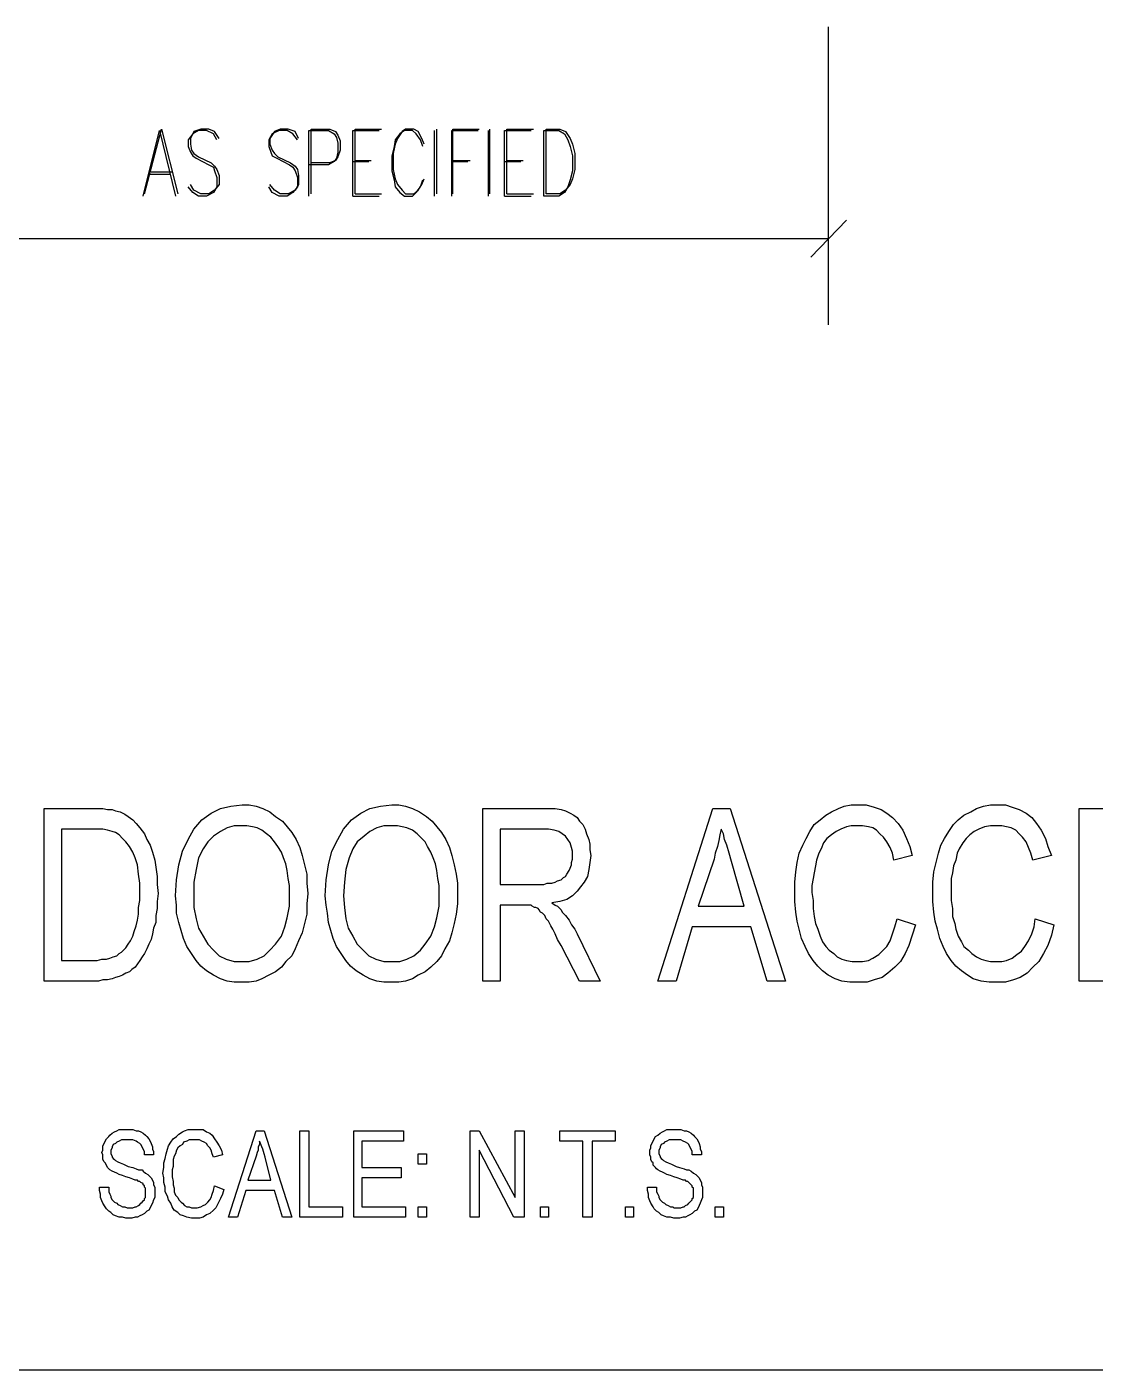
# Model space of a CAD drawing. Header units: metres. Extents: x 14 to 601, y -777 to -11.
# Drawn here: x 261.5 to 372.9, y -777.2 to -637.2 of the extents above; entities that cross this region are included whole.
import ezdxf

# ---------------------------------------------------------------- set-up
doc = ezdxf.new("R2010")
doc.units = ezdxf.units.M

msp = doc.modelspace()

# ---------------------------------------------------------------- linework, layer by layer
for p, q in [((345.04, -637.16), (345.04, -668.24)), ((273.64, -654.8), (275.32, -647.96)), ((273.76, -654.56), (275.56, -647.84)), ((275.32, -647.96), (277, -654.8)), ((275.56, -647.84), (277.24, -654.56)), ((278.8, -648.32), (278.32, -648.92)), ((278.92, -648.08), (278.56, -648.8)), ((279.4, -647.96), (278.8, -648.32)), ((279.64, -647.84), (278.92, -648.08)), ((280.24, -647.96), (279.4, -647.96)), ((280.48, -647.84), (279.64, -647.84)), ((280.96, -648.32), (280.24, -647.96)), ((281.08, -648.08), (280.48, -647.84)), ((281.32, -648.92), (280.96, -648.32)), ((281.56, -648.8), (281.08, -648.08)), ((287.08, -648.32), (286.72, -648.92)), ((287.32, -648.08), (286.84, -648.8)), ((287.8, -647.96), (287.08, -648.32)), ((287.92, -647.84), (287.32, -648.08)), ((288.64, -647.96), (287.8, -647.96)), ((288.76, -647.84), (287.92, -647.84)), ((289.24, -648.32), (288.64, -647.96)), ((289.48, -648.08), (288.76, -647.84)), ((289.72, -648.92), (289.24, -648.32)), ((289.84, -648.8), (289.48, -648.08)), ((290.92, -654.8), (290.92, -647.96)), ((290.92, -647.96), (292.96, -647.96)), ((291.16, -654.56), (291.16, -647.84)), ((291.16, -647.84), (293.08, -647.84)), ((292.96, -647.96), (293.56, -648.32)), ((293.08, -647.84), (293.68, -648.08)), ((293.56, -648.32), (293.8, -648.68)), ((293.68, -648.08), (293.92, -648.44)), ((295.48, -654.8), (295.48, -647.96)), ((295.48, -647.96), (298.24, -647.96)), ((295.72, -654.56), (295.72, -647.84)), ((295.72, -647.84), (298.48, -647.84)), ((300.4, -648.32), (299.92, -648.92)), ((300.64, -648.08), (300.16, -648.8)), ((300.88, -647.96), (300.4, -648.32)), ((301, -647.84), (300.64, -648.08)), ((301.72, -647.96), (300.88, -647.96)), ((301.84, -647.84), (301, -647.84)), ((302.08, -648.32), (301.72, -647.96)), ((302.32, -648.08), (301.84, -647.84)), ((302.56, -648.92), (302.08, -648.32)), ((302.68, -648.8), (302.32, -648.08)), ((304, -654.8), (304, -647.96)), ((304.24, -654.56), (304.24, -647.84)), ((305.8, -654.8), (305.8, -647.96)), ((305.8, -647.96), (308.56, -647.96)), ((305.92, -654.56), (305.92, -647.84)), ((305.92, -647.84), (308.68, -647.84)), ((309.64, -654.8), (309.64, -647.96)), ((309.76, -654.56), (309.76, -647.84)), ((311.32, -654.8), (311.32, -647.96)), ((311.32, -647.96), (314.08, -647.96)), ((311.56, -654.56), (311.56, -647.84)), ((311.56, -647.84), (314.32, -647.84)), ((315.4, -654.8), (315.4, -647.96)), ((315.4, -647.96), (316.96, -647.96)), ((315.64, -654.56), (315.64, -647.84)), ((315.64, -647.84), (317.08, -647.84)), ((316.96, -647.96), (317.56, -648.32)), ((317.08, -647.84), (317.68, -648.08)), ((317.56, -648.32), (317.92, -648.92)), ((317.68, -648.08), (318.16, -648.8)), ((278.32, -648.92), (278.32, -649.64)), ((278.32, -649.64), (278.56, -650.24)), ((278.56, -648.8), (278.56, -649.4)), ((278.56, -649.4), (278.68, -650)), ((286.72, -648.92), (286.72, -649.64)), ((286.72, -649.64), (286.96, -650.24)), ((286.84, -648.8), (286.84, -649.4)), ((286.84, -649.4), (287.08, -650)), ((293.8, -648.68), (293.92, -649.28)), ((293.92, -648.44), (294.16, -649.04)), ((293.92, -649.28), (293.92, -650.24)), ((294.16, -649.04), (294.16, -650)), ((299.8, -649.64), (299.56, -650.6)), ((299.92, -649.4), (299.68, -650.36)), ((299.92, -648.92), (299.8, -649.64)), ((300.16, -648.8), (299.92, -649.4)), ((302.8, -649.64), (302.56, -648.92)), ((302.92, -649.4), (302.68, -648.8)), ((317.92, -648.92), (318.16, -649.64)), ((318.16, -648.8), (318.4, -649.4)), ((318.16, -649.64), (318.4, -650.6)), ((318.4, -649.4), (318.64, -650.36)), ((278.56, -650.24), (278.8, -650.6)), ((278.68, -650), (278.92, -650.36)), ((278.8, -650.6), (279.16, -650.84)), ((278.92, -650.36), (279.4, -650.72)), ((279.16, -650.84), (280.48, -651.56)), ((279.4, -650.72), (280.72, -651.32)), ((286.96, -650.24), (287.08, -650.6)), ((287.08, -650), (287.32, -650.36)), ((287.08, -650.6), (287.56, -650.84)), ((287.32, -650.36), (287.68, -650.72)), ((287.56, -650.84), (288.88, -651.56)), ((287.68, -650.72), (289, -651.32)), ((293.68, -651.08), (293.08, -651.32)), ((293.8, -650.84), (293.56, -651.2)), ((293.92, -650.72), (293.68, -651.08)), ((293.92, -650.24), (293.8, -650.84)), ((294.16, -650), (293.92, -650.72)), ((295.72, -651.08), (297.4, -651.08)), ((299.56, -650.6), (299.56, -652.16)), ((299.68, -650.36), (299.68, -652.04)), ((305.92, -651.08), (307.72, -651.08)), ((311.56, -651.08), (313.24, -651.08)), ((318.4, -650.6), (318.4, -652.16)), ((318.64, -650.36), (318.64, -652.04)), ((274.24, -652.52), (276.4, -652.52)), ((274.48, -652.28), (276.64, -652.28)), ((280.48, -651.56), (280.96, -651.8)), ((280.72, -651.32), (281.08, -651.68)), ((280.96, -651.8), (281.08, -652.16)), ((281.08, -651.68), (281.32, -652.04)), ((281.08, -652.16), (281.32, -652.88)), ((281.32, -652.04), (281.56, -652.64)), ((288.88, -651.56), (289.24, -651.8)), ((289, -651.32), (289.48, -651.68)), ((289.24, -651.8), (289.48, -652.16)), ((289.48, -651.68), (289.72, -652.04)), ((289.48, -652.16), (289.72, -652.88)), ((289.72, -652.04), (289.84, -652.64)), ((292.96, -651.56), (290.92, -651.56)), ((293.08, -651.32), (291.16, -651.32)), ((293.56, -651.2), (292.96, -651.56)), ((295.48, -651.2), (297.16, -651.2)), ((299.56, -652.16), (299.8, -653.12)), ((299.68, -652.04), (299.92, -653)), ((305.8, -651.2), (307.48, -651.2)), ((311.32, -651.2), (313, -651.2)), ((318.4, -652.16), (318.16, -653.12)), ((318.64, -652.04), (318.4, -653)), ((278.8, -654.44), (278.32, -653.84)), ((278.92, -654.2), (278.56, -653.6)), ((281.32, -653.84), (280.96, -654.44)), ((281.56, -653.6), (281.08, -654.2)), ((281.32, -652.88), (281.32, -653.84)), ((281.56, -652.64), (281.56, -653.6)), ((287.08, -654.44), (286.72, -653.84)), ((287.32, -654.2), (286.84, -653.6)), ((289.72, -653.84), (289.24, -654.44)), ((289.84, -653.6), (289.48, -654.2)), ((289.72, -652.88), (289.72, -653.84)), ((289.84, -652.64), (289.84, -653.6)), ((299.8, -653.12), (299.92, -653.84)), ((299.92, -653), (300.16, -653.6)), ((299.92, -653.84), (300.4, -654.44)), ((300.16, -653.6), (300.64, -654.2)), ((302.08, -654.44), (302.56, -653.84)), ((302.32, -654.2), (302.68, -653.6)), ((302.56, -653.84), (302.8, -653.12)), ((302.68, -653.6), (302.92, -653)), ((317.92, -653.84), (317.56, -654.44)), ((318.16, -653.6), (317.68, -654.2)), ((318.16, -653.12), (317.92, -653.84)), ((318.4, -653), (318.16, -653.6)), ((279.4, -654.8), (278.8, -654.44)), ((279.64, -654.56), (278.92, -654.2)), ((280.24, -654.8), (279.4, -654.8)), ((280.48, -654.56), (279.64, -654.56)), ((280.96, -654.44), (280.24, -654.8)), ((281.08, -654.2), (280.48, -654.56)), ((287.8, -654.8), (287.08, -654.44)), ((287.92, -654.56), (287.32, -654.2)), ((288.64, -654.8), (287.8, -654.8)), ((288.76, -654.56), (287.92, -654.56)), ((289.24, -654.44), (288.64, -654.8)), ((289.48, -654.2), (288.76, -654.56)), ((295.48, -654.8), (298.24, -654.8)), ((295.72, -654.56), (298.48, -654.56)), ((300.4, -654.44), (300.88, -654.8)), ((300.64, -654.2), (301, -654.56)), ((300.88, -654.8), (301.72, -654.8)), ((301, -654.56), (301.84, -654.56)), ((301.72, -654.8), (302.08, -654.44)), ((301.84, -654.56), (302.32, -654.2)), ((311.32, -654.8), (314.08, -654.8)), ((311.56, -654.56), (314.32, -654.56)), ((316.96, -654.8), (315.4, -654.8)), ((317.08, -654.56), (315.64, -654.56)), ((317.56, -654.44), (316.96, -654.8)), ((317.68, -654.2), (317.08, -654.56)), ((343.24, -661.16), (346.96, -657.32)), ((245.8, -659.24), (345.04, -659.24)), ((281.68, -718.64), (282.76, -718.4)), ((282.76, -718.4), (283.96, -718.28)), ((283.96, -718.28), (284.68, -718.28)), ((284.68, -718.28), (285.4, -718.4)), ((285.4, -718.4), (286.12, -718.64)), ((297.28, -718.64), (298.36, -718.4)), ((298.36, -718.4), (299.56, -718.28)), ((299.56, -718.28), (300.28, -718.28)), ((300.28, -718.28), (301, -718.4)), ((301, -718.4), (301.72, -718.64)), ((346.12, -718.64), (346.72, -718.4)), ((346.72, -718.4), (347.44, -718.28)), ((347.44, -718.28), (348.16, -718.28)), ((348.16, -718.28), (349, -718.28)), ((349, -718.28), (349.84, -718.52)), ((360.52, -718.64), (361.24, -718.4)), ((361.24, -718.4), (361.96, -718.28)), ((361.96, -718.28), (362.68, -718.28)), ((362.68, -718.28), (363.52, -718.28)), ((363.52, -718.28), (364.24, -718.52)), ((263.32, -736.64), (263.32, -718.64)), ((263.32, -718.64), (268.24, -718.64)), ((268.24, -718.64), (268.84, -718.64)), ((268.84, -718.64), (269.44, -718.64)), ((269.44, -718.64), (269.92, -718.76)), ((269.92, -718.76), (270.4, -718.76)), ((270.4, -718.76), (270.76, -718.88)), ((270.76, -718.88), (271.24, -719)), ((271.24, -719), (271.72, -719.24)), ((271.72, -719.24), (272.08, -719.48)), ((272.08, -719.48), (272.56, -719.84)), ((279.76, -719.84), (280.72, -719.12)), ((280.72, -719.12), (281.68, -718.64)), ((286.12, -718.64), (286.84, -719)), ((286.84, -719), (287.44, -719.48)), ((287.44, -719.48), (288.16, -719.96)), ((295.36, -719.84), (296.32, -719.12)), ((296.32, -719.12), (297.28, -718.64)), ((301.72, -718.64), (302.44, -719)), ((302.44, -719), (303.16, -719.48)), ((303.16, -719.48), (303.76, -719.96)), ((309.04, -736.64), (309.04, -718.64)), ((309.04, -718.64), (315.28, -718.64)), ((315.28, -718.64), (316, -718.64)), ((316, -718.64), (316.6, -718.64)), ((316.6, -718.64), (317.2, -718.76)), ((317.2, -718.76), (317.68, -718.88)), ((317.68, -718.88), (318.16, -719.12)), ((318.16, -719.12), (318.52, -719.36)), ((318.52, -719.36), (318.88, -719.6)), ((318.88, -719.6), (319.12, -719.96)), ((327.28, -736.64), (333.04, -718.64)), ((333.04, -718.64), (334.84, -718.64)), ((334.84, -718.64), (340.6, -736.64)), ((344.2, -719.84), (344.8, -719.36)), ((344.8, -719.36), (345.4, -719)), ((345.4, -719), (346.12, -718.64)), ((349.84, -718.52), (350.56, -718.76)), ((350.56, -718.76), (351.16, -719.12)), ((351.16, -719.12), (351.76, -719.6)), ((351.76, -719.6), (352.36, -720.2)), ((358.6, -719.84), (359.2, -719.36)), ((359.2, -719.36), (359.92, -719)), ((359.92, -719), (360.52, -718.64)), ((364.24, -718.52), (364.96, -718.76)), ((364.96, -718.76), (365.68, -719.12)), ((365.68, -719.12), (366.28, -719.6)), ((366.28, -719.6), (366.76, -720.2)), ((371.2, -736.64), (371.2, -718.64)), ((371.2, -718.64), (381.76, -718.64)), ((268.24, -720.8), (265.12, -720.8)), ((265.12, -720.8), (265.12, -734.48)), ((268.84, -720.8), (268.24, -720.8)), ((269.44, -720.8), (268.84, -720.8)), ((269.92, -720.92), (269.44, -720.8)), ((270.4, -721.04), (269.92, -720.92)), ((270.76, -721.16), (270.4, -721.04)), ((271.12, -721.4), (270.76, -721.16)), ((272.56, -719.84), (272.92, -720.2)), ((272.92, -720.2), (273.28, -720.68)), ((273.28, -720.68), (273.76, -721.28)), ((278.32, -721.88), (278.92, -720.8)), ((278.92, -720.8), (279.76, -719.84)), ((281.68, -721.04), (280.96, -721.52)), ((282.4, -720.68), (281.68, -721.04)), ((283.12, -720.44), (282.4, -720.68)), ((283.96, -720.44), (283.12, -720.44)), ((284.44, -720.44), (283.96, -720.44)), ((285.04, -720.56), (284.44, -720.44)), ((285.52, -720.68), (285.04, -720.56)), ((286, -720.92), (285.52, -720.68)), ((286.48, -721.28), (286, -720.92)), ((288.16, -719.96), (288.64, -720.56)), ((288.64, -720.56), (289.12, -721.16)), ((289.12, -721.16), (289.6, -721.88)), ((293.92, -721.88), (294.52, -720.8)), ((294.52, -720.8), (295.36, -719.84)), ((297.28, -721.04), (296.68, -721.52)), ((298, -720.68), (297.28, -721.04)), ((298.72, -720.44), (298, -720.68)), ((299.56, -720.44), (298.72, -720.44)), ((300.16, -720.44), (299.56, -720.44)), ((300.64, -720.56), (300.16, -720.44)), ((301.12, -720.68), (300.64, -720.56)), ((301.72, -720.92), (301.12, -720.68)), ((302.2, -721.28), (301.72, -720.92)), ((303.76, -719.96), (304.24, -720.56)), ((304.24, -720.56), (304.72, -721.16)), ((304.72, -721.16), (305.2, -721.88)), ((315.28, -720.8), (310.84, -720.8)), ((310.84, -720.8), (310.84, -726.56)), ((315.88, -720.8), (315.28, -720.8)), ((316.48, -720.92), (315.88, -720.8)), ((316.96, -721.04), (316.48, -720.92)), ((317.32, -721.28), (316.96, -721.04)), ((319.12, -719.96), (319.48, -720.32)), ((319.48, -720.32), (319.72, -720.8)), ((319.72, -720.8), (319.84, -721.28)), ((333.88, -720.8), (333.76, -721.4)), ((334.12, -721.28), (333.88, -720.8)), ((342.76, -721.76), (343.12, -721.04)), ((343.12, -721.04), (343.6, -720.32)), ((343.6, -720.32), (344.2, -719.84)), ((345.88, -721.04), (345.4, -721.4)), ((346.36, -720.8), (345.88, -721.04)), ((346.96, -720.56), (346.36, -720.8)), ((347.44, -720.44), (346.96, -720.56)), ((348.16, -720.44), (347.44, -720.44)), ((348.64, -720.44), (348.16, -720.44)), ((349.24, -720.56), (348.64, -720.44)), ((349.72, -720.68), (349.24, -720.56)), ((350.08, -720.92), (349.72, -720.68)), ((350.44, -721.28), (350.08, -720.92)), ((352.36, -720.2), (352.84, -720.92)), ((352.84, -720.92), (353.2, -721.76)), ((357.16, -721.76), (357.64, -721.04)), ((357.64, -721.04), (358.12, -720.32)), ((358.12, -720.32), (358.6, -719.84)), ((360.28, -721.04), (359.8, -721.4)), ((360.76, -720.8), (360.28, -721.04)), ((361.36, -720.56), (360.76, -720.8)), ((361.96, -720.44), (361.36, -720.56)), ((362.56, -720.44), (361.96, -720.44)), ((363.16, -720.44), (362.56, -720.44)), ((363.64, -720.56), (363.16, -720.44)), ((364.12, -720.68), (363.64, -720.56)), ((364.6, -720.92), (364.12, -720.68)), ((364.96, -721.28), (364.6, -720.92)), ((366.76, -720.2), (367.24, -720.92)), ((367.24, -720.92), (367.72, -721.76)), ((271.48, -721.76), (271.12, -721.4)), ((271.84, -722.12), (271.48, -721.76)), ((272.2, -722.6), (271.84, -722.12)), ((272.56, -723.2), (272.2, -722.6)), ((273.76, -721.28), (274, -721.88)), ((274, -721.88), (274.36, -722.48)), ((274.36, -722.48), (274.6, -723.2)), ((277.72, -723.08), (278.32, -721.88)), ((280.36, -722.12), (279.88, -722.84)), ((280.96, -721.52), (280.36, -722.12)), ((286.96, -721.64), (286.48, -721.28)), ((287.32, -722.12), (286.96, -721.64)), ((287.68, -722.6), (287.32, -722.12)), ((288.04, -723.2), (287.68, -722.6)), ((289.6, -721.88), (289.96, -722.72)), ((293.32, -723.08), (293.92, -721.88)), ((295.96, -722.12), (295.48, -722.84)), ((296.68, -721.52), (295.96, -722.12)), ((302.56, -721.64), (302.2, -721.28)), ((303.04, -722.12), (302.56, -721.64)), ((303.28, -722.6), (303.04, -722.12)), ((303.64, -723.2), (303.28, -722.6)), ((305.2, -721.88), (305.56, -722.72)), ((317.68, -721.52), (317.32, -721.28)), ((317.92, -721.88), (317.68, -721.52)), ((318.16, -722.24), (317.92, -721.88)), ((318.28, -722.72), (318.16, -722.24)), ((319.84, -721.28), (320.08, -721.88)), ((320.08, -721.88), (320.2, -722.36)), ((320.2, -722.36), (320.2, -722.96)), ((333.52, -722.6), (333.28, -723.32)), ((333.64, -722), (333.52, -722.6)), ((333.76, -721.4), (333.64, -722)), ((334.24, -721.88), (334.12, -721.28)), ((334.48, -722.48), (334.24, -721.88)), ((334.72, -723.32), (334.48, -722.48)), ((342.04, -723.32), (342.4, -722.48)), ((342.4, -722.48), (342.76, -721.76)), ((344.56, -722.24), (344.32, -722.84)), ((344.92, -721.76), (344.56, -722.24)), ((345.4, -721.4), (344.92, -721.76)), ((350.8, -721.64), (350.44, -721.28)), ((351.16, -722.12), (350.8, -721.64)), ((351.52, -722.72), (351.16, -722.12)), ((353.2, -721.76), (353.56, -722.6)), ((353.56, -722.6), (353.8, -723.56)), ((356.56, -723.32), (356.8, -722.48)), ((356.8, -722.48), (357.16, -721.76)), ((359.08, -722.24), (358.72, -722.84)), ((359.44, -721.76), (359.08, -722.24)), ((359.8, -721.4), (359.44, -721.76)), ((365.32, -721.64), (364.96, -721.28)), ((365.68, -722.12), (365.32, -721.64)), ((365.92, -722.72), (365.68, -722.12)), ((367.72, -721.76), (367.96, -722.6)), ((367.96, -722.6), (368.32, -723.56)), ((272.8, -723.8), (272.56, -723.2)), ((273.04, -724.52), (272.8, -723.8)), ((274.6, -723.2), (274.84, -724.04)), ((277.36, -724.52), (277.72, -723.08)), ((279.4, -723.8), (279.16, -725)), ((279.88, -722.84), (279.4, -723.8)), ((288.28, -723.8), (288.04, -723.2)), ((288.52, -724.4), (288.28, -723.8)), ((289.96, -722.72), (290.2, -723.56)), ((290.2, -723.56), (290.44, -724.52)), ((292.96, -724.52), (293.32, -723.08)), ((295.12, -723.8), (294.76, -725)), ((295.48, -722.84), (295.12, -723.8)), ((303.88, -723.8), (303.64, -723.2)), ((304.12, -724.4), (303.88, -723.8)), ((305.56, -722.72), (305.8, -723.56)), ((305.8, -723.56), (306.04, -724.52)), ((318.4, -723.08), (318.28, -722.72)), ((318.28, -724.28), (318.4, -723.92)), ((318.4, -723.56), (318.4, -723.08)), ((318.4, -723.92), (318.4, -723.56)), ((320.2, -722.96), (320.32, -723.56)), ((320.32, -723.56), (320.2, -724.28)), ((333.16, -723.92), (331.48, -728.84)), ((333.28, -723.32), (333.16, -723.92)), ((334.96, -724.16), (334.72, -723.32)), ((341.8, -724.28), (342.04, -723.32)), ((344.08, -723.32), (343.84, -724.04)), ((344.32, -722.84), (344.08, -723.32)), ((351.76, -723.32), (351.52, -722.72)), ((351.88, -724.04), (351.76, -723.32)), ((353.8, -723.56), (351.88, -724.04)), ((356.32, -724.28), (356.56, -723.32)), ((358.48, -723.32), (358.36, -724.04)), ((358.72, -722.84), (358.48, -723.32)), ((366.16, -723.32), (365.92, -722.72)), ((366.4, -724.04), (366.16, -723.32)), ((368.32, -723.56), (366.4, -724.04)), ((273.16, -725.48), (273.04, -724.52)), ((274.84, -724.04), (274.96, -724.76)), ((274.96, -724.76), (275.08, -725.72)), ((277.12, -726.08), (277.36, -724.52)), ((279.16, -725), (278.92, -726.32)), ((288.64, -725.12), (288.52, -724.4)), ((288.76, -725.96), (288.64, -725.12)), ((290.44, -724.52), (290.68, -725.48)), ((292.72, -726.08), (292.96, -724.52)), ((294.76, -725), (294.64, -726.32)), ((304.24, -725.12), (304.12, -724.4)), ((304.36, -725.96), (304.24, -725.12)), ((306.04, -724.52), (306.28, -725.48)), ((317.8, -725.48), (318.04, -725.12)), ((318.04, -725.12), (318.16, -724.88)), ((318.16, -724.88), (318.28, -724.52)), ((318.28, -724.52), (318.28, -724.28)), ((320.08, -725), (319.96, -725.72)), ((320.2, -724.28), (320.08, -725)), ((336.28, -728.84), (334.96, -724.16)), ((341.56, -726.32), (341.68, -725.24)), ((341.68, -725.24), (341.8, -724.28)), ((343.6, -725.36), (343.48, -725.96)), ((343.72, -724.64), (343.6, -725.36)), ((343.84, -724.04), (343.72, -724.64)), ((355.96, -726.32), (356.08, -725.24)), ((356.08, -725.24), (356.32, -724.28)), ((358, -725.36), (357.88, -725.96)), ((358.12, -724.64), (358, -725.36)), ((358.36, -724.04), (358.12, -724.64)), ((273.28, -726.44), (273.16, -725.48)), ((273.28, -727.52), (273.28, -726.44)), ((275.08, -725.72), (275.08, -726.56)), ((275.08, -726.56), (275.2, -727.52)), ((277, -727.76), (277.12, -726.08)), ((278.92, -726.32), (278.92, -727.76)), ((288.88, -726.68), (288.76, -725.96)), ((288.88, -727.52), (288.88, -726.68)), ((290.68, -725.48), (290.68, -726.44)), ((290.68, -726.44), (290.8, -727.52)), ((292.6, -727.76), (292.72, -726.08)), ((294.64, -726.32), (294.52, -727.76)), ((304.48, -726.68), (304.36, -725.96)), ((304.48, -727.52), (304.48, -726.68)), ((306.28, -725.48), (306.4, -726.44)), ((306.4, -726.44), (306.4, -727.52)), ((310.84, -726.56), (314.92, -726.56)), ((314.92, -726.56), (315.4, -726.56)), ((315.4, -726.56), (315.76, -726.44)), ((315.76, -726.44), (316.24, -726.44)), ((316.24, -726.44), (316.6, -726.32)), ((316.6, -726.32), (316.84, -726.2)), ((316.84, -726.2), (317.2, -726.08)), ((317.2, -726.08), (317.44, -725.84)), ((317.44, -725.84), (317.68, -725.72)), ((317.68, -725.72), (317.8, -725.48)), ((319.24, -726.8), (318.88, -727.28)), ((319.6, -726.32), (319.24, -726.8)), ((319.96, -725.72), (319.6, -726.32)), ((341.56, -727.4), (341.56, -726.32)), ((343.48, -725.96), (343.36, -726.68)), ((343.36, -726.68), (343.36, -727.4)), ((355.96, -727.4), (355.96, -726.32)), ((357.88, -725.96), (357.88, -726.68)), ((357.88, -726.68), (357.88, -727.4)), ((273.28, -728.24), (273.28, -727.52)), ((275.2, -727.52), (275.08, -728.36)), ((277.12, -728.72), (277, -727.76)), ((278.92, -727.76), (278.92, -728.96)), ((288.88, -728.84), (288.88, -727.52)), ((290.8, -727.52), (290.68, -728.6)), ((292.72, -728.72), (292.6, -727.76)), ((294.52, -727.76), (294.64, -728.96)), ((304.48, -728.84), (304.48, -727.52)), ((306.4, -727.52), (306.4, -728.6)), ((317.8, -728.12), (317.08, -728.36)), ((318.4, -727.76), (317.8, -728.12)), ((318.88, -727.28), (318.4, -727.76)), ((341.56, -728.36), (341.56, -727.4)), ((343.36, -727.4), (343.48, -728.24)), ((355.96, -728.36), (355.96, -727.4)), ((357.88, -727.4), (357.88, -728.24)), ((273.16, -728.96), (273.28, -728.24)), ((273.16, -729.68), (273.16, -728.96)), ((275.08, -729.08), (274.96, -729.8)), ((275.08, -728.36), (275.08, -729.08)), ((277.12, -729.56), (277.12, -728.72)), ((277.36, -730.52), (277.12, -729.56)), ((278.92, -728.96), (279.16, -730.16)), ((288.64, -730.04), (288.88, -728.84)), ((290.68, -728.6), (290.68, -729.68)), ((292.84, -729.56), (292.72, -728.72)), ((292.96, -730.52), (292.84, -729.56)), ((294.64, -728.96), (294.76, -730.16)), ((304.24, -730.04), (304.48, -728.84)), ((306.4, -728.6), (306.28, -729.68)), ((313, -728.72), (310.84, -728.72)), ((310.84, -728.72), (310.84, -736.64)), ((313.36, -728.72), (313, -728.72)), ((313.6, -728.72), (313.36, -728.72)), ((313.72, -728.72), (313.6, -728.72)), ((313.96, -728.72), (313.72, -728.72)), ((314.08, -728.72), (313.96, -728.72)), ((314.2, -728.84), (314.08, -728.72)), ((314.44, -728.96), (314.2, -728.84)), ((314.56, -728.96), (314.44, -728.96)), ((314.8, -729.08), (314.56, -728.96)), ((314.92, -729.2), (314.8, -729.08)), ((315.04, -729.44), (314.92, -729.2)), ((315.28, -729.56), (315.04, -729.44)), ((315.52, -729.8), (315.28, -729.56)), ((317.08, -728.36), (316.24, -728.48)), ((316.24, -728.48), (316.6, -728.72)), ((316.6, -728.72), (316.84, -728.84)), ((316.84, -728.84), (317.08, -729.08)), ((317.08, -729.08), (317.2, -729.2)), ((317.2, -729.2), (317.32, -729.44)), ((317.32, -729.44), (317.68, -729.8)), ((331.48, -728.84), (336.28, -728.84)), ((341.68, -729.44), (341.56, -728.36)), ((341.8, -730.4), (341.68, -729.44)), ((343.48, -728.24), (343.48, -729.08)), ((343.48, -729.08), (343.6, -729.92)), ((356.08, -729.44), (355.96, -728.36)), ((356.2, -730.4), (356.08, -729.44)), ((357.88, -728.24), (358, -729.08)), ((358, -729.08), (358, -729.92)), ((272.68, -731.48), (272.92, -730.88)), ((272.92, -730.88), (273.04, -730.28)), ((273.04, -730.28), (273.16, -729.68)), ((274.96, -730.52), (274.72, -731.12)), ((274.96, -729.8), (274.96, -730.52)), ((277.6, -731.36), (277.36, -730.52)), ((279.16, -730.16), (279.4, -731.12)), ((288.04, -731.96), (288.4, -731)), ((288.4, -731), (288.64, -730.04)), ((290.44, -730.64), (290.2, -731.6)), ((290.68, -729.68), (290.44, -730.64)), ((293.2, -731.36), (292.96, -730.52)), ((294.76, -730.16), (295, -731.12)), ((303.64, -731.96), (304, -731)), ((304, -731), (304.24, -730.04)), ((306.04, -730.64), (305.8, -731.6)), ((306.28, -729.68), (306.04, -730.64)), ((315.64, -730.16), (315.52, -729.8)), ((315.88, -730.4), (315.64, -730.16)), ((316.12, -730.88), (315.88, -730.4)), ((316.36, -731.24), (316.12, -730.88)), ((317.68, -729.8), (318.04, -730.28)), ((318.04, -730.28), (318.28, -730.76)), ((318.28, -730.76), (318.64, -731.24)), ((330.88, -731), (329.2, -736.64)), ((337, -731), (330.88, -731)), ((338.68, -736.64), (337, -731)), ((342.04, -731.24), (341.8, -730.4)), ((343.6, -729.92), (343.72, -730.64)), ((343.72, -730.64), (343.96, -731.24)), ((351.76, -731.72), (352, -731)), ((352, -731), (352.24, -730.16)), ((352.24, -730.16), (354.16, -730.76)), ((354.16, -730.76), (353.8, -731.84)), ((356.44, -731.24), (356.2, -730.4)), ((358, -729.92), (358.24, -730.64)), ((358.24, -730.64), (358.36, -731.24)), ((366.28, -731.72), (366.52, -731)), ((366.52, -731), (366.64, -730.16)), ((366.64, -730.16), (368.56, -730.76)), ((368.56, -730.76), (368.32, -731.84)), ((272.32, -732.44), (272.56, -731.96)), ((272.56, -731.96), (272.68, -731.48)), ((274.48, -732.32), (274.24, -732.8)), ((274.6, -731.72), (274.48, -732.32)), ((274.72, -731.12), (274.6, -731.72)), ((277.84, -732.2), (277.6, -731.36)), ((278.2, -733.04), (277.84, -732.2)), ((279.4, -731.12), (279.88, -731.96)), ((279.88, -731.96), (280.36, -732.8)), ((287.44, -732.8), (288.04, -731.96)), ((290.2, -731.6), (289.84, -732.44)), ((293.44, -732.2), (293.2, -731.36)), ((293.8, -733.04), (293.44, -732.2)), ((295, -731.12), (295.48, -731.96)), ((295.48, -731.96), (295.96, -732.8)), ((303.04, -732.8), (303.64, -731.96)), ((305.8, -731.6), (305.56, -732.44)), ((316.6, -731.72), (316.36, -731.24)), ((316.84, -732.32), (316.6, -731.72)), ((317.2, -732.92), (316.84, -732.32)), ((318.64, -731.24), (318.88, -731.72)), ((318.88, -731.72), (321.28, -736.64)), ((342.28, -732.2), (342.04, -731.24)), ((342.64, -733.04), (342.28, -732.2)), ((343.96, -731.24), (344.2, -731.96)), ((344.2, -731.96), (344.44, -732.56)), ((351.52, -732.44), (351.76, -731.72)), ((353.8, -731.84), (353.44, -732.92)), ((356.68, -732.2), (356.44, -731.24)), ((357.04, -733.04), (356.68, -732.2)), ((358.36, -731.24), (358.6, -731.96)), ((358.6, -731.96), (358.96, -732.56)), ((365.92, -732.44), (366.28, -731.72)), ((368.32, -731.84), (367.96, -732.92)), ((270.88, -734), (271.12, -733.76)), ((271.12, -733.76), (271.36, -733.64)), ((271.36, -733.64), (271.6, -733.4)), ((271.6, -733.4), (271.84, -733.16)), ((271.84, -733.16), (272.08, -732.8)), ((272.08, -732.8), (272.32, -732.44)), ((273.76, -733.76), (273.52, -734.12)), ((274, -733.28), (273.76, -733.76)), ((274.24, -732.8), (274, -733.28)), ((278.68, -733.76), (278.2, -733.04)), ((279.16, -734.48), (278.68, -733.76)), ((280.36, -732.8), (280.96, -733.4)), ((280.96, -733.4), (281.56, -734)), ((286.24, -734), (286.84, -733.4)), ((286.84, -733.4), (287.44, -732.8)), ((289.48, -733.28), (289.12, -734)), ((289.84, -732.44), (289.48, -733.28)), ((294.28, -733.76), (293.8, -733.04)), ((294.76, -734.48), (294.28, -733.76)), ((295.96, -732.8), (296.56, -733.4)), ((296.56, -733.4), (297.16, -734)), ((301.84, -734), (302.56, -733.4)), ((302.56, -733.4), (303.04, -732.8)), ((305.08, -733.28), (304.72, -734)), ((305.56, -732.44), (305.08, -733.28)), ((319.12, -736.64), (317.2, -732.92)), ((343, -733.76), (342.64, -733.04)), ((343.48, -734.48), (343, -733.76)), ((344.44, -732.56), (344.8, -733.04)), ((344.8, -733.04), (345.16, -733.4)), ((345.16, -733.4), (345.64, -733.76)), ((345.64, -733.76), (346, -734.12)), ((350.32, -733.88), (350.68, -733.52)), ((350.68, -733.52), (351.16, -733.04)), ((351.16, -733.04), (351.52, -732.44)), ((353.08, -733.76), (352.6, -734.6)), ((353.44, -732.92), (353.08, -733.76)), ((357.4, -733.76), (357.04, -733.04)), ((357.88, -734.48), (357.4, -733.76)), ((358.96, -732.56), (359.2, -733.04)), ((359.2, -733.04), (359.68, -733.4)), ((359.68, -733.4), (360.04, -733.76)), ((360.04, -733.76), (360.52, -734.12)), ((364.72, -733.88), (365.2, -733.52)), ((365.2, -733.52), (365.56, -733.04)), ((365.56, -733.04), (365.92, -732.44)), ((367.48, -733.76), (367, -734.6)), ((367.96, -732.92), (367.48, -733.76)), ((265.12, -734.48), (268.24, -734.48)), ((268.24, -734.48), (268.84, -734.48)), ((268.84, -734.48), (269.32, -734.36)), ((269.32, -734.36), (269.8, -734.36)), ((269.8, -734.36), (270.16, -734.24)), ((270.16, -734.24), (270.52, -734.12)), ((270.52, -734.12), (270.88, -734)), ((272.8, -735.2), (272.44, -735.44)), ((273.04, -734.84), (272.8, -735.2)), ((273.28, -734.48), (273.04, -734.84)), ((273.52, -734.12), (273.28, -734.48)), ((279.64, -735.08), (279.16, -734.48)), ((280.24, -735.56), (279.64, -735.08)), ((281.56, -734), (282.28, -734.36)), ((282.28, -734.36), (283.12, -734.6)), ((283.12, -734.6), (283.84, -734.6)), ((283.84, -734.6), (284.68, -734.6)), ((284.68, -734.6), (285.52, -734.36)), ((285.52, -734.36), (286.24, -734)), ((288.04, -735.2), (287.44, -735.68)), ((288.52, -734.6), (288.04, -735.2)), ((289.12, -734), (288.52, -734.6)), ((295.24, -735.08), (294.76, -734.48)), ((295.84, -735.56), (295.24, -735.08)), ((297.16, -734), (297.88, -734.36)), ((297.88, -734.36), (298.72, -734.6)), ((298.72, -734.6), (299.56, -734.6)), ((299.56, -734.6), (300.4, -734.6)), ((300.4, -734.6), (301.12, -734.36)), ((301.12, -734.36), (301.84, -734)), ((303.64, -735.2), (303.04, -735.68)), ((304.24, -734.6), (303.64, -735.2)), ((304.72, -734), (304.24, -734.6)), ((343.96, -735.08), (343.48, -734.48)), ((344.44, -735.56), (343.96, -735.08)), ((346, -734.12), (346.48, -734.36)), ((346.48, -734.36), (346.96, -734.48)), ((346.96, -734.48), (347.56, -734.6)), ((347.56, -734.6), (348.04, -734.6)), ((348.04, -734.6), (348.64, -734.6)), ((348.64, -734.6), (349.24, -734.48)), ((349.24, -734.48), (349.72, -734.24)), ((349.72, -734.24), (350.32, -733.88)), ((352, -735.2), (351.28, -735.8)), ((352.6, -734.6), (352, -735.2)), ((358.36, -735.08), (357.88, -734.48)), ((358.96, -735.56), (358.36, -735.08)), ((360.52, -734.12), (361, -734.36)), ((361, -734.36), (361.48, -734.48)), ((361.48, -734.48), (361.96, -734.6)), ((361.96, -734.6), (362.44, -734.6)), ((362.44, -734.6), (363.16, -734.6)), ((363.16, -734.6), (363.64, -734.48)), ((363.64, -734.48), (364.24, -734.24)), ((364.24, -734.24), (364.72, -733.88)), ((366.4, -735.2), (365.8, -735.8)), ((367, -734.6), (366.4, -735.2)), ((269.44, -736.52), (268.96, -736.64)), ((269.92, -736.52), (269.44, -736.52)), ((270.4, -736.4), (269.92, -736.52)), ((270.76, -736.28), (270.4, -736.4)), ((271.12, -736.16), (270.76, -736.28)), ((271.48, -736.04), (271.12, -736.16)), ((271.84, -735.8), (271.48, -736.04)), ((272.2, -735.68), (271.84, -735.8)), ((272.44, -735.44), (272.2, -735.68)), ((280.96, -736.04), (280.24, -735.56)), ((281.68, -736.4), (280.96, -736.04)), ((282.4, -736.64), (281.68, -736.4)), ((286, -736.4), (285.4, -736.64)), ((286.72, -736.04), (286, -736.4)), ((287.44, -735.68), (286.72, -736.04)), ((296.56, -736.04), (295.84, -735.56)), ((297.28, -736.4), (296.56, -736.04)), ((298, -736.64), (297.28, -736.4)), ((301.72, -736.4), (301, -736.64)), ((302.32, -736.04), (301.72, -736.4)), ((303.04, -735.68), (302.32, -736.04)), ((345.04, -736.04), (344.44, -735.56)), ((345.76, -736.4), (345.04, -736.04)), ((346.48, -736.64), (345.76, -736.4)), ((349.84, -736.52), (349.12, -736.76)), ((350.68, -736.28), (349.84, -736.52)), ((351.28, -735.8), (350.68, -736.28)), ((359.56, -736.04), (358.96, -735.56)), ((360.16, -736.4), (359.56, -736.04)), ((361, -736.64), (360.16, -736.4)), ((364.36, -736.52), (363.52, -736.76)), ((365.08, -736.28), (364.36, -736.52)), ((365.8, -735.8), (365.08, -736.28)), ((268.48, -736.64), (263.32, -736.64)), ((268.96, -736.64), (268.48, -736.64)), ((283.12, -736.76), (282.4, -736.64)), ((283.96, -736.76), (283.12, -736.76)), ((284.68, -736.76), (283.96, -736.76)), ((285.4, -736.64), (284.68, -736.76)), ((298.72, -736.76), (298, -736.64)), ((299.56, -736.76), (298.72, -736.76)), ((300.28, -736.76), (299.56, -736.76)), ((301, -736.64), (300.28, -736.76)), ((310.84, -736.64), (309.04, -736.64)), ((321.28, -736.64), (319.12, -736.64)), ((329.2, -736.64), (327.28, -736.64)), ((340.6, -736.64), (338.68, -736.64)), ((347.32, -736.76), (346.48, -736.64)), ((348.16, -736.76), (347.32, -736.76)), ((349.12, -736.76), (348.16, -736.76)), ((361.84, -736.76), (361, -736.64)), ((362.68, -736.76), (361.84, -736.76)), ((363.52, -736.76), (362.68, -736.76)), ((382, -736.64), (371.2, -736.64)), ((269.56, -753.56), (269.68, -753.32)), ((269.68, -753.32), (269.8, -753.08)), ((269.8, -753.08), (270.04, -752.84)), ((270.04, -752.84), (270.16, -752.72)), ((270.16, -752.72), (270.4, -752.48)), ((270.4, -752.48), (270.64, -752.36)), ((270.64, -752.36), (270.88, -752.24)), ((270.88, -752.24), (271.12, -752.12)), ((271.12, -753.32), (270.88, -753.44)), ((271.12, -752.12), (271.36, -752.12)), ((271.36, -753.2), (271.12, -753.32)), ((271.36, -752.12), (271.72, -752.12)), ((271.72, -753.2), (271.36, -753.2)), ((271.72, -752.12), (271.96, -752.12)), ((271.96, -753.2), (271.72, -753.2)), ((271.96, -752.12), (272.32, -752.12)), ((272.32, -753.2), (271.96, -753.2)), ((272.32, -752.12), (272.56, -752.12)), ((272.56, -753.2), (272.32, -753.2)), ((272.56, -752.12), (272.92, -752.24)), ((272.92, -753.32), (272.56, -753.2)), ((272.92, -752.24), (273.16, -752.24)), ((273.04, -753.44), (272.92, -753.32)), ((273.16, -752.24), (273.4, -752.36)), ((273.4, -752.36), (273.64, -752.48)), ((273.64, -752.48), (273.88, -752.72)), ((273.88, -752.72), (274, -752.84)), ((274, -752.84), (274.24, -753.08)), ((274.24, -753.08), (274.36, -753.32)), ((274.36, -753.32), (274.48, -753.56)), ((276.52, -753.44), (276.76, -753.08)), ((276.76, -753.08), (277.12, -752.84)), ((277.12, -752.84), (277.36, -752.6)), ((277.36, -752.6), (277.72, -752.36)), ((277.72, -752.36), (277.96, -752.24)), ((278.2, -753.32), (277.84, -753.44)), ((277.96, -752.24), (278.32, -752.12)), ((278.44, -753.2), (278.2, -753.32)), ((278.32, -752.12), (278.68, -752.12)), ((278.68, -753.2), (278.44, -753.2)), ((278.68, -752.12), (279.04, -752.12)), ((279.04, -753.2), (278.68, -753.2)), ((279.04, -752.12), (279.52, -752.12)), ((279.28, -753.2), (279.04, -753.2)), ((279.52, -753.2), (279.28, -753.2)), ((279.52, -752.12), (279.88, -752.12)), ((279.76, -753.32), (279.52, -753.2)), ((280, -753.44), (279.76, -753.32)), ((279.88, -752.12), (280.24, -752.36)), ((280.24, -752.36), (280.6, -752.48)), ((280.6, -752.48), (280.84, -752.72)), ((280.84, -752.72), (281.08, -753.08)), ((281.08, -753.08), (281.32, -753.44)), ((282.52, -761.24), (285.4, -752.24)), ((285.4, -752.24), (286.24, -752.24)), ((285.88, -753.56), (285.76, -753.32)), ((285.76, -753.32), (285.76, -753.68)), ((286.24, -752.24), (289.12, -761.24)), ((289.96, -761.24), (289.96, -752.24)), ((289.96, -752.24), (290.92, -752.24)), ((290.92, -752.24), (290.92, -760.16)), ((295.6, -761.24), (295.6, -752.24)), ((295.6, -752.24), (300.76, -752.24)), ((300.76, -753.32), (296.44, -753.32)), ((296.44, -753.32), (296.44, -756.08)), ((300.76, -752.24), (300.76, -753.32)), ((307.72, -761.24), (307.72, -752.24)), ((307.72, -752.24), (308.68, -752.24)), ((308.68, -752.24), (312.4, -759.2)), ((312.4, -759.2), (312.4, -752.24)), ((312.4, -752.24), (313.36, -752.24)), ((313.36, -752.24), (313.36, -761.24)), ((317.08, -753.32), (317.08, -752.24)), ((317.08, -752.24), (322.84, -752.24)), ((319.48, -753.32), (317.08, -753.32)), ((319.48, -761.24), (319.48, -753.32)), ((322.84, -753.32), (320.44, -753.32)), ((320.44, -753.32), (320.44, -761.24)), ((322.84, -752.24), (322.84, -753.32)), ((326.68, -753.56), (326.8, -753.32)), ((326.8, -753.32), (326.92, -753.08)), ((326.92, -753.08), (327.04, -752.84)), ((327.04, -752.84), (327.28, -752.72)), ((327.28, -752.72), (327.52, -752.48)), ((327.52, -752.48), (327.76, -752.36)), ((327.76, -752.36), (328, -752.24)), ((328, -752.24), (328.24, -752.12)), ((328.24, -753.32), (328, -753.44)), ((328.24, -752.12), (328.48, -752.12)), ((328.48, -753.2), (328.24, -753.32)), ((328.48, -752.12), (328.72, -752.12)), ((328.72, -753.2), (328.48, -753.2)), ((328.72, -752.12), (329.08, -752.12)), ((329.08, -753.2), (328.72, -753.2)), ((329.08, -752.12), (329.44, -752.12)), ((329.44, -753.2), (329.08, -753.2)), ((329.44, -752.12), (329.68, -752.12)), ((329.68, -753.2), (329.44, -753.2)), ((329.68, -752.12), (330.04, -752.24)), ((329.92, -753.32), (329.68, -753.2)), ((330.16, -753.44), (329.92, -753.32)), ((330.04, -752.24), (330.28, -752.24)), ((330.28, -752.24), (330.52, -752.36)), ((330.52, -752.36), (330.76, -752.48)), ((330.76, -752.48), (331, -752.72)), ((331, -752.72), (331.12, -752.84)), ((331.12, -752.84), (331.36, -753.08)), ((331.36, -753.08), (331.48, -753.32)), ((331.48, -753.32), (331.6, -753.56)), ((269.32, -754.52), (269.44, -754.28)), ((269.44, -754.76), (269.32, -754.52)), ((269.44, -753.8), (269.56, -753.56)), ((269.44, -754.04), (269.44, -753.8)), ((269.44, -754.28), (269.44, -754.04)), ((269.44, -755), (269.44, -754.76)), ((270.4, -754.04), (270.28, -754.28)), ((270.28, -754.28), (270.28, -754.52)), ((270.28, -754.52), (270.28, -754.64)), ((270.28, -754.64), (270.4, -754.88)), ((270.52, -753.68), (270.4, -753.92)), ((270.4, -753.92), (270.4, -754.04)), ((270.76, -753.56), (270.52, -753.68)), ((270.88, -753.44), (270.76, -753.56)), ((273.28, -753.56), (273.04, -753.44)), ((273.4, -753.68), (273.28, -753.56)), ((273.52, -753.92), (273.4, -753.68)), ((273.64, -754.16), (273.52, -753.92)), ((273.76, -754.4), (273.64, -754.16)), ((273.76, -754.76), (273.76, -754.4)), ((274.72, -754.76), (273.76, -754.76)), ((274.48, -753.56), (274.6, -753.92)), ((274.6, -753.92), (274.6, -754.16)), ((274.6, -754.16), (274.72, -754.4)), ((274.72, -754.4), (274.72, -754.76)), ((275.92, -755.12), (276.04, -754.64)), ((276.04, -754.64), (276.16, -754.16)), ((276.16, -754.16), (276.28, -753.8)), ((276.28, -753.8), (276.52, -753.44)), ((277, -754.64), (276.88, -754.88)), ((277.12, -754.28), (277, -754.64)), ((277.24, -754.04), (277.12, -754.28)), ((277.48, -753.8), (277.24, -754.04)), ((277.72, -753.68), (277.48, -753.8)), ((277.84, -753.44), (277.72, -753.68)), ((280.24, -753.56), (280, -753.44)), ((280.36, -753.8), (280.24, -753.56)), ((280.6, -754.04), (280.36, -753.8)), ((280.72, -754.28), (280.6, -754.04)), ((280.84, -754.64), (280.72, -754.28)), ((280.96, -755), (280.84, -754.64)), ((281.92, -754.76), (280.96, -755)), ((281.32, -753.44), (281.56, -753.8)), ((281.56, -753.8), (281.8, -754.28)), ((281.8, -754.28), (281.92, -754.76)), ((285.52, -754.52), (285.4, -754.88)), ((285.64, -754.28), (285.52, -754.52)), ((285.76, -753.68), (285.64, -753.92)), ((285.64, -753.92), (285.64, -754.28)), ((286, -753.92), (285.88, -753.56)), ((286.12, -754.16), (286, -753.92)), ((286.24, -754.64), (286.12, -754.16)), ((286.36, -755), (286.24, -754.64)), ((302.32, -755.72), (302.32, -754.64)), ((302.32, -754.64), (303.16, -754.64)), ((303.16, -754.64), (303.16, -755.72)), ((312.28, -761.24), (308.68, -754.28)), ((308.68, -754.28), (308.68, -761.24)), ((326.44, -754.28), (326.56, -754.04)), ((326.44, -754.52), (326.44, -754.28)), ((326.44, -754.76), (326.44, -754.52)), ((326.56, -755), (326.44, -754.76)), ((326.56, -753.8), (326.68, -753.56)), ((326.56, -754.04), (326.56, -753.8)), ((327.52, -754.04), (327.4, -754.28)), ((327.4, -754.28), (327.4, -754.52)), ((327.4, -754.52), (327.4, -754.64)), ((327.4, -754.64), (327.52, -754.88)), ((327.64, -753.68), (327.52, -753.92)), ((327.52, -753.92), (327.52, -754.04)), ((327.88, -753.56), (327.64, -753.68)), ((328, -753.44), (327.88, -753.56)), ((330.4, -753.56), (330.16, -753.44)), ((330.52, -753.68), (330.4, -753.56)), ((330.64, -753.92), (330.52, -753.68)), ((330.76, -754.16), (330.64, -753.92)), ((330.88, -754.4), (330.76, -754.16)), ((330.88, -754.76), (330.88, -754.4)), ((331.84, -754.76), (330.88, -754.76)), ((331.6, -753.56), (331.72, -753.92)), ((331.72, -753.92), (331.72, -754.16)), ((331.72, -754.16), (331.84, -754.4)), ((331.84, -754.4), (331.84, -754.76)), ((269.44, -755.24), (269.44, -755)), ((269.56, -755.48), (269.44, -755.24)), ((269.68, -755.6), (269.56, -755.48)), ((269.8, -755.84), (269.68, -755.6)), ((269.92, -756.08), (269.8, -755.84)), ((270.04, -756.2), (269.92, -756.08)), ((270.16, -756.32), (270.04, -756.2)), ((270.4, -754.88), (270.4, -755)), ((270.4, -755), (270.52, -755.12)), ((270.52, -755.12), (270.64, -755.24)), ((270.64, -755.24), (270.76, -755.36)), ((270.76, -755.36), (271, -755.48)), ((271, -755.48), (271.24, -755.6)), ((271.24, -755.6), (271.6, -755.72)), ((271.6, -755.72), (272.08, -755.96)), ((272.08, -755.96), (272.56, -756.08)), ((272.56, -756.08), (272.92, -756.2)), ((272.92, -756.2), (273.16, -756.32)), ((275.68, -756.68), (275.8, -756.08)), ((275.8, -755.6), (275.92, -755.12)), ((275.8, -756.08), (275.8, -755.6)), ((276.76, -755.96), (276.64, -756.32)), ((276.88, -754.88), (276.76, -755.24)), ((276.76, -755.24), (276.76, -755.6)), ((276.76, -755.6), (276.76, -755.96)), ((285.4, -754.88), (284.56, -757.4)), ((286.96, -757.4), (286.36, -755)), ((296.44, -756.08), (300.52, -756.08)), ((300.52, -756.08), (300.52, -757.16)), ((303.16, -755.72), (302.32, -755.72)), ((326.56, -755.24), (326.56, -755)), ((326.68, -755.48), (326.56, -755.24)), ((326.8, -755.6), (326.68, -755.48)), ((326.8, -755.84), (326.8, -755.6)), ((327.04, -756.08), (326.8, -755.84)), ((327.16, -756.2), (327.04, -756.08)), ((327.28, -756.32), (327.16, -756.2)), ((327.52, -754.88), (327.52, -755)), ((327.52, -755), (327.64, -755.12)), ((327.64, -755.12), (327.76, -755.24)), ((327.76, -755.24), (327.88, -755.36)), ((327.88, -755.36), (328.12, -755.48)), ((328.12, -755.48), (328.36, -755.6)), ((328.36, -755.6), (328.72, -755.72)), ((328.72, -755.72), (329.2, -755.96)), ((329.2, -755.96), (329.56, -756.08)), ((329.56, -756.08), (330.04, -756.2)), ((330.04, -756.2), (330.28, -756.32)), ((270.4, -756.44), (270.16, -756.32)), ((270.64, -756.56), (270.4, -756.44)), ((270.88, -756.68), (270.64, -756.56)), ((271.12, -756.8), (270.88, -756.68)), ((271.48, -756.92), (271.12, -756.8)), ((271.84, -757.04), (271.48, -756.92)), ((272.2, -757.16), (271.84, -757.04)), ((272.56, -757.28), (272.2, -757.16)), ((272.8, -757.4), (272.56, -757.28)), ((273.04, -757.4), (272.8, -757.4)), ((273.16, -757.52), (273.04, -757.4)), ((273.16, -756.32), (273.52, -756.32)), ((273.28, -757.52), (273.16, -757.52)), ((273.4, -757.64), (273.28, -757.52)), ((273.52, -756.32), (273.64, -756.44)), ((273.64, -756.44), (273.88, -756.68)), ((273.88, -756.68), (274.12, -756.8)), ((274.12, -756.8), (274.24, -756.92)), ((274.24, -756.92), (274.48, -757.16)), ((274.48, -757.16), (274.6, -757.4)), ((274.6, -757.4), (274.72, -757.64)), ((275.8, -757.16), (275.68, -756.68)), ((275.8, -757.64), (275.8, -757.16)), ((276.64, -756.32), (276.64, -756.68)), ((276.64, -756.68), (276.64, -757.04)), ((276.64, -757.04), (276.76, -757.52)), ((276.76, -757.52), (276.76, -757.88)), ((284.56, -757.4), (286.96, -757.4)), ((300.52, -757.16), (296.44, -757.16)), ((296.44, -757.16), (296.44, -760.16)), ((327.52, -756.44), (327.28, -756.32)), ((327.76, -756.56), (327.52, -756.44)), ((328, -756.68), (327.76, -756.56)), ((328.24, -756.8), (328, -756.68)), ((328.6, -756.92), (328.24, -756.8)), ((328.96, -757.04), (328.6, -756.92)), ((329.32, -757.16), (328.96, -757.04)), ((329.68, -757.28), (329.32, -757.16)), ((329.92, -757.4), (329.68, -757.28)), ((330.16, -757.4), (329.92, -757.4)), ((330.28, -757.52), (330.16, -757.4)), ((330.28, -756.32), (330.52, -756.32)), ((330.4, -757.52), (330.28, -757.52)), ((330.52, -757.64), (330.4, -757.52)), ((330.52, -756.32), (330.76, -756.44)), ((330.76, -756.44), (331, -756.68)), ((331, -756.68), (331.24, -756.8)), ((331.24, -756.8), (331.36, -756.92)), ((331.36, -756.92), (331.6, -757.16)), ((331.6, -757.16), (331.72, -757.4)), ((331.72, -757.4), (331.84, -757.64)), ((269.08, -758.12), (270.04, -758.12)), ((269.08, -758.48), (269.08, -758.12)), ((269.2, -758.84), (269.08, -758.48)), ((269.2, -759.2), (269.2, -758.84)), ((270.04, -758.12), (270.04, -758.36)), ((270.04, -758.36), (270.04, -758.6)), ((270.04, -758.6), (270.16, -758.84)), ((270.16, -758.84), (270.28, -759.08)), ((273.64, -757.76), (273.4, -757.64)), ((273.64, -757.88), (273.64, -757.76)), ((273.76, -758), (273.64, -757.88)), ((273.76, -758.12), (273.76, -758)), ((273.88, -758.24), (273.76, -758.12)), ((273.88, -758.36), (273.88, -758.24)), ((273.88, -758.6), (273.88, -758.36)), ((273.88, -758.72), (273.88, -758.6)), ((273.88, -758.84), (273.88, -758.72)), ((273.88, -758.96), (273.88, -758.84)), ((273.88, -759.2), (273.88, -758.96)), ((274.72, -757.64), (274.72, -757.88)), ((274.72, -757.88), (274.84, -758.12)), ((274.84, -758.12), (274.84, -758.36)), ((274.84, -758.36), (274.84, -758.6)), ((274.84, -758.6), (274.84, -758.96)), ((274.84, -758.96), (274.84, -759.2)), ((275.92, -758.12), (275.8, -757.64)), ((275.92, -758.6), (275.92, -758.12)), ((276.16, -759.08), (275.92, -758.6)), ((276.76, -757.88), (276.88, -758.24)), ((276.88, -758.24), (276.88, -758.6)), ((276.88, -758.6), (277, -758.96)), ((277, -758.96), (277.24, -759.2)), ((280.72, -759.2), (280.84, -758.84)), ((280.84, -758.84), (280.96, -758.48)), ((280.96, -758.48), (281.08, -758)), ((281.08, -758), (282.04, -758.36)), ((281.92, -758.84), (281.68, -759.32)), ((282.04, -758.36), (281.92, -758.84)), ((284.32, -758.48), (283.48, -761.24)), ((287.32, -758.48), (284.32, -758.48)), ((288.16, -761.24), (287.32, -758.48)), ((326.2, -758.12), (327.16, -758.12)), ((326.2, -758.48), (326.2, -758.12)), ((326.32, -758.84), (326.2, -758.48)), ((326.32, -759.2), (326.32, -758.84)), ((327.16, -758.12), (327.16, -758.36)), ((327.16, -758.36), (327.16, -758.6)), ((327.16, -758.6), (327.28, -758.84)), ((327.28, -758.84), (327.4, -759.08)), ((330.64, -757.76), (330.52, -757.64)), ((330.76, -757.88), (330.64, -757.76)), ((330.88, -758), (330.76, -757.88)), ((330.88, -758.12), (330.88, -758)), ((331, -758.24), (330.88, -758.12)), ((331, -758.36), (331, -758.24)), ((331, -758.6), (331, -758.36)), ((331, -758.72), (331, -758.6)), ((331, -758.84), (331, -758.72)), ((331, -758.96), (331, -758.84)), ((331, -759.2), (331, -758.96)), ((331.84, -757.64), (331.84, -757.88)), ((331.84, -757.88), (331.96, -758.12)), ((331.96, -758.12), (331.96, -758.36)), ((331.96, -758.36), (331.96, -758.6)), ((331.96, -758.6), (331.96, -758.96)), ((331.96, -758.96), (331.96, -759.2)), ((269.32, -759.56), (269.2, -759.2)), ((269.44, -759.8), (269.32, -759.56)), ((269.68, -760.16), (269.44, -759.8)), ((269.8, -760.4), (269.68, -760.16)), ((270.04, -760.64), (269.8, -760.4)), ((270.28, -759.08), (270.28, -759.2)), ((270.28, -759.2), (270.4, -759.44)), ((270.4, -759.44), (270.52, -759.56)), ((270.52, -759.56), (270.64, -759.68)), ((270.64, -759.68), (270.88, -759.8)), ((270.88, -759.8), (271, -759.92)), ((271, -759.92), (271.24, -760.04)), ((271.24, -760.04), (271.48, -760.16)), ((271.48, -760.16), (271.72, -760.16)), ((271.72, -760.16), (271.96, -760.28)), ((271.96, -760.28), (272.2, -760.28)), ((272.2, -760.28), (272.32, -760.28)), ((272.32, -760.28), (272.56, -760.28)), ((272.56, -760.28), (272.8, -760.16)), ((272.8, -760.16), (272.92, -760.16)), ((272.92, -760.16), (273.16, -760.04)), ((273.16, -760.04), (273.28, -759.92)), ((273.28, -759.92), (273.4, -759.8)), ((273.4, -759.8), (273.52, -759.68)), ((273.52, -759.68), (273.64, -759.56)), ((273.64, -759.56), (273.76, -759.44)), ((273.76, -759.32), (273.88, -759.2)), ((273.76, -759.44), (273.76, -759.32)), ((274.36, -760.28), (274.24, -760.52)), ((274.48, -760.04), (274.36, -760.28)), ((274.6, -759.8), (274.48, -760.04)), ((274.72, -759.44), (274.6, -759.8)), ((274.84, -759.2), (274.72, -759.44)), ((276.28, -759.44), (276.16, -759.08)), ((276.52, -759.8), (276.28, -759.44)), ((276.64, -760.16), (276.52, -759.8)), ((276.88, -760.52), (276.64, -760.16)), ((277.24, -759.2), (277.36, -759.44)), ((277.36, -759.44), (277.6, -759.68)), ((277.6, -759.68), (277.72, -759.8)), ((277.72, -759.8), (277.96, -760.04)), ((277.96, -760.04), (278.2, -760.16)), ((278.2, -760.16), (278.44, -760.16)), ((278.44, -760.16), (278.68, -760.28)), ((278.68, -760.28), (279.04, -760.28)), ((279.04, -760.28), (279.28, -760.28)), ((279.28, -760.28), (279.64, -760.16)), ((279.64, -760.16), (279.88, -760.04)), ((279.88, -760.04), (280.12, -759.92)), ((280.12, -759.92), (280.36, -759.68)), ((280.36, -759.68), (280.6, -759.44)), ((280.6, -759.44), (280.72, -759.2)), ((281.2, -760.28), (280.96, -760.52)), ((281.44, -759.8), (281.2, -760.28)), ((281.68, -759.32), (281.44, -759.8)), ((290.92, -760.16), (294.4, -760.16)), ((294.4, -760.16), (294.4, -761.24)), ((296.44, -760.16), (301, -760.16)), ((301, -760.16), (301, -761.24)), ((302.32, -761.24), (302.32, -760.16)), ((302.32, -760.16), (303.16, -760.16)), ((303.16, -760.16), (303.16, -761.24)), ((315.04, -761.24), (315.04, -760.16)), ((315.04, -760.16), (315.88, -760.16)), ((315.88, -760.16), (315.88, -761.24)), ((323.92, -761.24), (323.92, -760.16)), ((323.92, -760.16), (324.76, -760.16)), ((324.76, -760.16), (324.76, -761.24)), ((326.44, -759.56), (326.32, -759.2)), ((326.56, -759.8), (326.44, -759.56)), ((326.8, -760.16), (326.56, -759.8)), ((326.92, -760.4), (326.8, -760.16)), ((327.16, -760.64), (326.92, -760.4)), ((327.4, -759.08), (327.4, -759.2)), ((327.4, -759.2), (327.52, -759.44)), ((327.52, -759.44), (327.64, -759.56)), ((327.64, -759.56), (327.76, -759.68)), ((327.76, -759.68), (328, -759.8)), ((328, -759.8), (328.12, -759.92)), ((328.12, -759.92), (328.36, -760.04)), ((328.36, -760.04), (328.6, -760.16)), ((328.6, -760.16), (328.84, -760.16)), ((328.84, -760.16), (328.96, -760.28)), ((328.96, -760.28), (329.2, -760.28)), ((329.2, -760.28), (329.44, -760.28)), ((329.44, -760.28), (329.68, -760.28)), ((329.68, -760.28), (329.92, -760.16)), ((329.92, -760.16), (330.04, -760.16)), ((330.04, -760.16), (330.16, -760.04)), ((330.16, -760.04), (330.4, -759.92)), ((330.4, -759.92), (330.52, -759.8)), ((330.52, -759.8), (330.64, -759.68)), ((330.64, -759.68), (330.76, -759.56)), ((330.76, -759.56), (330.88, -759.44)), ((330.88, -759.32), (331, -759.2)), ((330.88, -759.44), (330.88, -759.32)), ((331.48, -760.28), (331.36, -760.52)), ((331.6, -760.04), (331.48, -760.28)), ((331.72, -759.8), (331.6, -760.04)), ((331.84, -759.44), (331.72, -759.8)), ((331.96, -759.2), (331.84, -759.44)), ((333.28, -761.24), (333.28, -760.16)), ((333.28, -760.16), (334.12, -760.16)), ((334.12, -760.16), (334.12, -761.24)), ((270.28, -760.76), (270.04, -760.64)), ((270.52, -761), (270.28, -760.76)), ((270.76, -761.12), (270.52, -761)), ((271.12, -761.24), (270.76, -761.12)), ((271.48, -761.24), (271.12, -761.24)), ((271.84, -761.36), (271.48, -761.24)), ((272.2, -761.36), (271.84, -761.36)), ((272.44, -761.36), (272.2, -761.36)), ((272.8, -761.24), (272.44, -761.36)), ((273.04, -761.24), (272.8, -761.24)), ((273.28, -761.12), (273.04, -761.24)), ((273.52, -761), (273.28, -761.12)), ((273.76, -760.88), (273.52, -761)), ((274, -760.64), (273.76, -760.88)), ((274.24, -760.52), (274, -760.64)), ((277.24, -760.76), (276.88, -760.52)), ((277.48, -761), (277.24, -760.76)), ((277.84, -761.12), (277.48, -761)), ((278.2, -761.24), (277.84, -761.12)), ((278.68, -761.36), (278.2, -761.24)), ((279.04, -761.36), (278.68, -761.36)), ((279.52, -761.36), (279.04, -761.36)), ((279.88, -761.24), (279.52, -761.36)), ((280.24, -761), (279.88, -761.24)), ((280.6, -760.88), (280.24, -761)), ((280.96, -760.52), (280.6, -760.88)), ((283.48, -761.24), (282.52, -761.24)), ((289.12, -761.24), (288.16, -761.24)), ((294.4, -761.24), (289.96, -761.24)), ((301, -761.24), (295.6, -761.24)), ((303.16, -761.24), (302.32, -761.24)), ((308.68, -761.24), (307.72, -761.24)), ((313.36, -761.24), (312.28, -761.24)), ((315.88, -761.24), (315.04, -761.24)), ((320.44, -761.24), (319.48, -761.24)), ((324.76, -761.24), (323.92, -761.24)), ((327.4, -760.76), (327.16, -760.64)), ((327.64, -761), (327.4, -760.76)), ((327.88, -761.12), (327.64, -761)), ((328.24, -761.24), (327.88, -761.12)), ((328.6, -761.24), (328.24, -761.24)), ((328.96, -761.36), (328.6, -761.24)), ((329.32, -761.36), (328.96, -761.36)), ((329.56, -761.36), (329.32, -761.36)), ((329.92, -761.24), (329.56, -761.36)), ((330.16, -761.24), (329.92, -761.24)), ((330.4, -761.12), (330.16, -761.24)), ((330.64, -761), (330.4, -761.12)), ((330.88, -760.88), (330.64, -761)), ((331.12, -760.64), (330.88, -760.88)), ((331.36, -760.52), (331.12, -760.64)), ((334.12, -761.24), (333.28, -761.24)), ((573.76, -777.2), (40.72, -777.2))]:
    msp.add_line(p, q)

doc.saveas('drawing.dxf')
